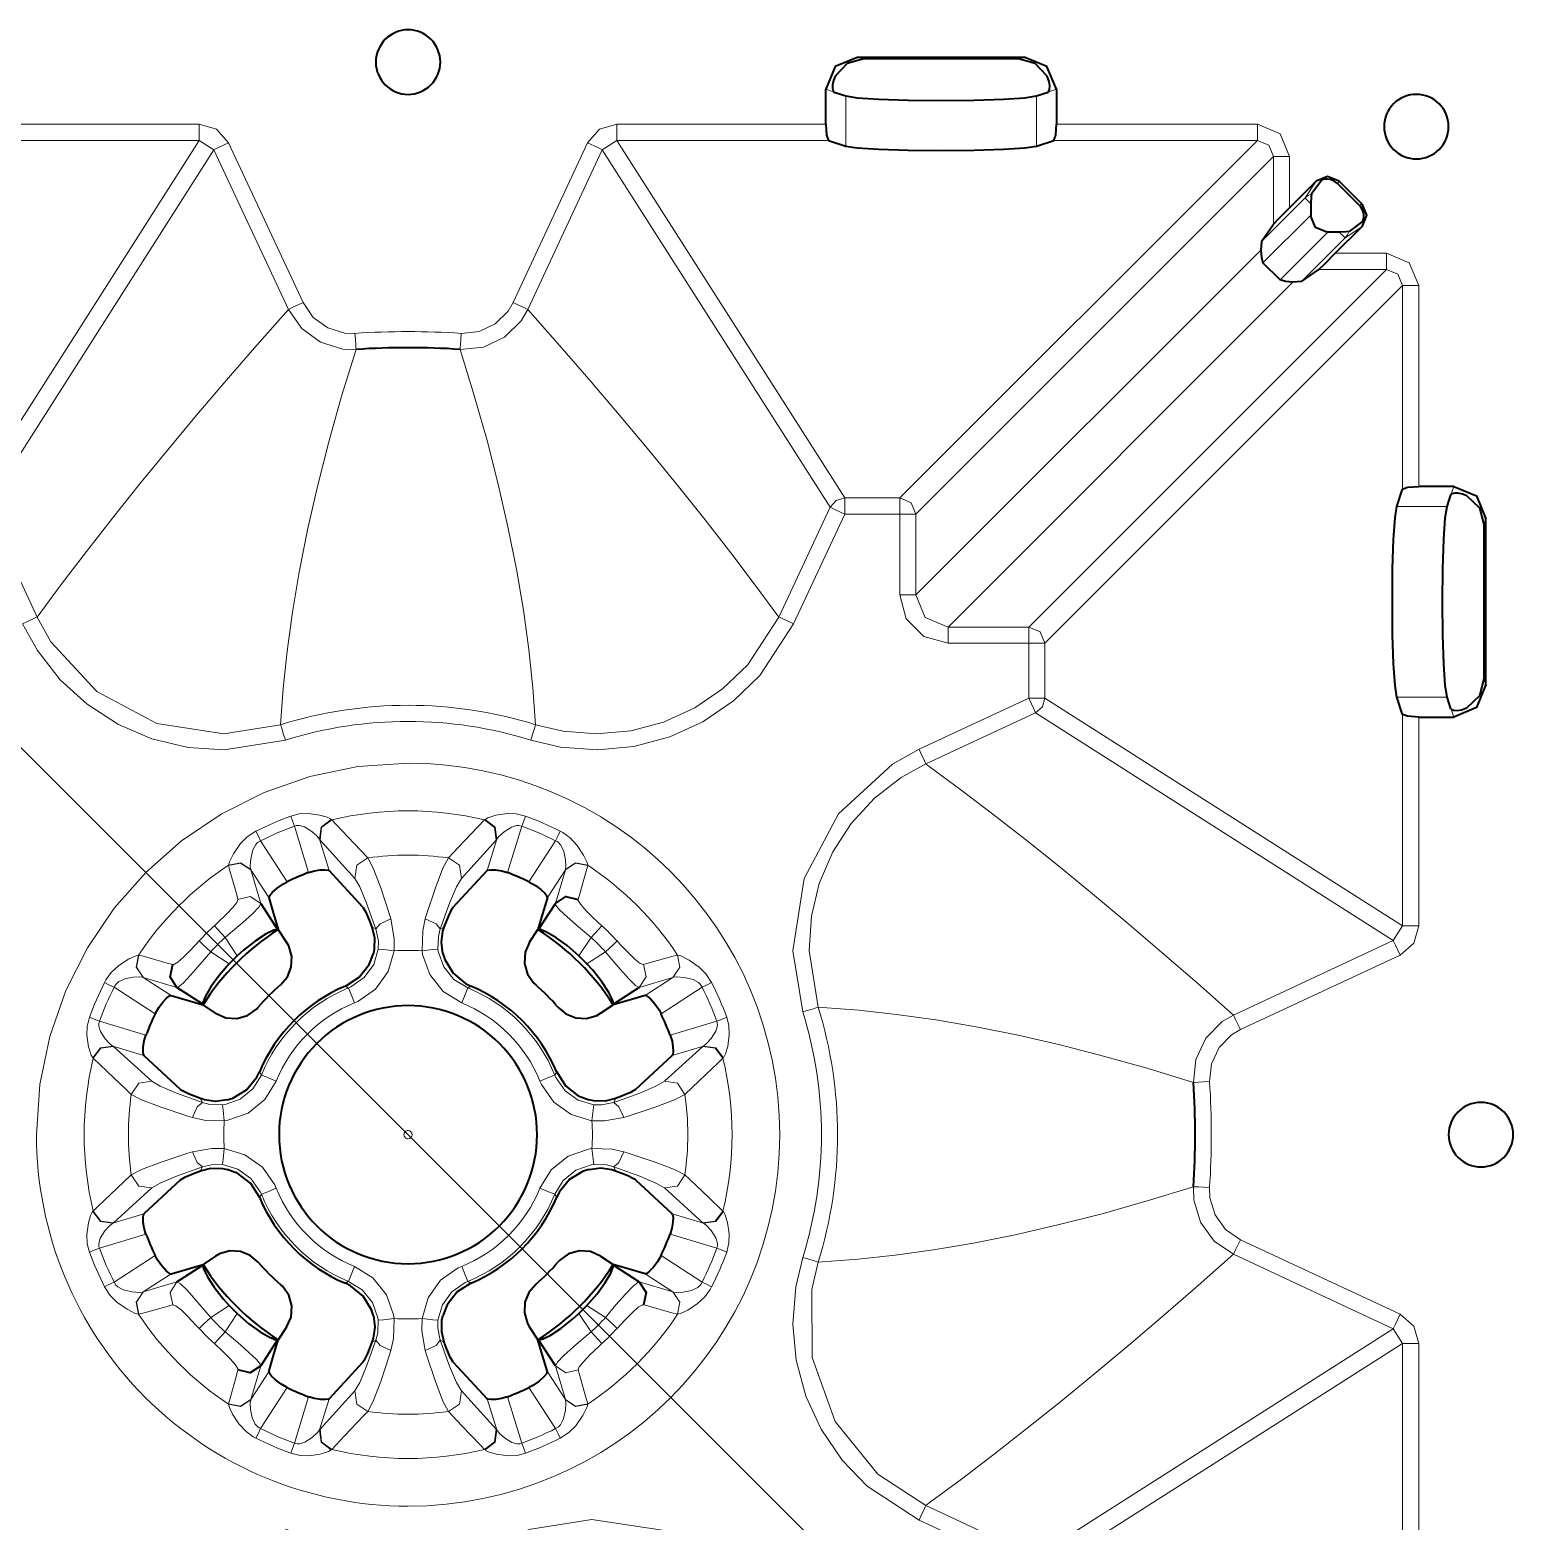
# Model space of a CAD drawing. Header units: millimetres. Extents: x 0 to 2941, y -405 to 1422.
# Drawn here: x 170.6 to 262.6, y 174.2 to 266.7 of the extents above; entities that cross this region are included whole.
import ezdxf

# ---------------------------------------------------------------- set-up
doc = ezdxf.new("R2010")
doc.units = ezdxf.units.MM
doc.layers.add('FINE', color=9, linetype='Continuous')
doc.layers.add('OUTLINE', color=7, linetype='Continuous')

msp = doc.modelspace()

# ---------------------------------------------------------------- linework, layer by layer
at = {"layer": 'FINE', "lineweight": 9}
for p, q in [((222.32, 264.882), (221.967, 264.995)), ((232.247, 264.995), (231.894, 264.882)), ((219.957, 263.012), (220.441, 262.855)), ((233.773, 262.855), (234.258, 263.012)), ((221.198, 262.592), (221.198, 259.486)), ((233.016, 259.486), (233.016, 262.592)), ((168.177, 260.835), (181.126, 260.835)), ((207.008, 260.835), (219.957, 260.835)), ((234.258, 260.835), (246.715, 260.835)), ((167, 237.665), (181.126, 259.837)), ((181.126, 259.837), (168.01, 259.837)), ((182.03, 259.26), (181.126, 259.837)), ((207.008, 259.837), (206.103, 259.26)), ((207.008, 259.837), (221.133, 237.665)), ((220.123, 259.837), (207.008, 259.837)), ((224.543, 237.665), (246.715, 259.837)), ((246.715, 259.837), (234.091, 259.837)), ((182.03, 259.26), (167.905, 237.089)), ((186.648, 249.357), (182.03, 259.26)), ((200.58, 249.779), (205.198, 259.682)), ((206.103, 259.26), (201.485, 249.357)), ((220.228, 237.089), (206.103, 259.26)), ((248.711, 258.839), (248.711, 255.664)), ((251.674, 257.164), (251.773, 257.313)), ((249.664, 256.27), (246.96, 253.567)), ((247.059, 252.251), (250.016, 255.208)), ((253.04, 255.798), (253.189, 255.897)), ((248.128, 251.183), (251.084, 254.14)), ((252.146, 253.788), (249.443, 251.084)), ((225.541, 231.662), (246.918, 253.038)), ((254.715, 252.835), (251.54, 252.835)), ((254.715, 251.837), (232.543, 229.665)), ((250.518, 251.837), (254.715, 251.837)), ((227.538, 229.665), (248.915, 251.042)), ((233.541, 228.666), (255.713, 250.838)), ((255.713, 250.838), (255.713, 238.215)), ((256.711, 238.381), (256.711, 250.838)), ((221.133, 237.665), (224.543, 237.665)), ((258.732, 237.897), (258.888, 238.381)), ((167.905, 237.089), (171.078, 230.284)), ((217.055, 230.284), (220.228, 237.089)), ((255.362, 237.14), (258.468, 237.14)), ((221.133, 236.667), (217.96, 229.863)), ((260.871, 236.371), (260.758, 236.018)), ((156.976, 235.281), (233.47, 158.787)), ((227.538, 229.665), (232.543, 229.665)), ((233.541, 228.666), (233.541, 225.257)), ((260.758, 226.444), (260.871, 226.091)), ((225.739, 222.084), (232.543, 225.257)), ((258.468, 225.322), (255.362, 225.322)), ((232.965, 224.352), (226.161, 221.179)), ((255.713, 224.247), (255.713, 211.131)), ((256.711, 211.131), (256.711, 224.08)), ((258.888, 224.08), (258.732, 224.565)), ((226.161, 221.179), (226.376, 221.022)), ((187.902, 214.438), (187.019, 217.323)), ((198.803, 217.704), (198.838, 217.736)), ((184.928, 216.416), (186.58, 213.873)), ((199.523, 216.456), (197.373, 214.08)), ((198.969, 214.566), (199.56, 216.501)), ((199.56, 216.501), (199.523, 216.456)), ((201.554, 213.873), (203.206, 216.416)), ((184.31, 214.622), (184.314, 214.611)), ((203.819, 214.611), (202.699, 212.887)), ((255.713, 211.131), (255.137, 210.227)), ((255.137, 210.227), (245.233, 205.609)), ((177.359, 209.329), (177.371, 209.327)), ((210.762, 209.327), (210.774, 209.329)), ((245.655, 204.704), (255.559, 209.322)), ((178.384, 205.677), (175.841, 207.329)), ((177.646, 207.943), (177.636, 207.947)), ((177.646, 207.943), (179.371, 206.823)), ((179.733, 207.321), (177.646, 207.943)), ((210.487, 207.943), (208.4, 207.321)), ((208.763, 206.823), (210.487, 207.943)), ((212.293, 207.329), (209.749, 205.677)), ((219.736, 206.079), (219.487, 206.094)), ((174.934, 205.237), (177.819, 204.355)), ((210.314, 204.355), (213.199, 205.237)), ((177.691, 203.093), (175.756, 203.684)), ((175.756, 203.684), (175.801, 203.647)), ((175.801, 203.647), (178.177, 201.497)), ((209.956, 201.497), (212.332, 203.647)), ((212.377, 203.684), (210.442, 203.093)), ((212.332, 203.647), (212.377, 203.684)), ((174.553, 202.927), (174.521, 202.962)), ((213.612, 202.962), (213.58, 202.927)), ((178.177, 194.884), (175.801, 192.733)), ((212.332, 192.733), (209.956, 194.884)), ((174.521, 193.419), (174.553, 193.454)), ((175.756, 192.697), (177.691, 193.288)), ((210.442, 193.288), (212.377, 192.697)), ((175.801, 192.733), (175.756, 192.697)), ((212.377, 192.697), (212.332, 192.733)), ((175.841, 189.052), (178.384, 190.703)), ((209.749, 190.703), (212.293, 189.052)), ((245.233, 190.772), (255.137, 186.154)), ((210.487, 188.438), (208.763, 189.558)), ((219.487, 190.287), (219.736, 190.302)), ((177.371, 187.054), (177.359, 187.051)), ((182.983, 187.598), (181.833, 186.851)), ((182.727, 185.957), (183.474, 187.107)), ((255.137, 186.154), (232.965, 172.029)), ((255.137, 186.154), (255.713, 185.249)), ((233.541, 171.124), (255.713, 185.249)), ((255.713, 185.249), (255.713, 172.134)), ((184.936, 183.857), (184.314, 181.77)), ((184.314, 181.77), (185.434, 183.494)), ((202.699, 183.494), (203.819, 181.77)), ((203.819, 181.77), (203.197, 183.857)), ((197.373, 182.301), (199.523, 179.925)), ((184.314, 181.77), (184.31, 181.759)), ((187.019, 179.058), (187.902, 181.943)), ((189.165, 181.815), (188.573, 179.88)), ((199.56, 179.88), (198.969, 181.815)), ((188.573, 179.88), (188.61, 179.925)), ((199.523, 179.925), (199.56, 179.88)), ((198.838, 178.645), (198.803, 178.677)), ((226.376, 175.359), (226.161, 175.202)), ((226.161, 175.202), (232.965, 172.029))]:
    msp.add_line(p, q, dxfattribs=at)
for points in [[(181.126, 260.835), (181.126, 260.149), (181.126, 259.837)], [(181.126, 260.835), (182.198, 260.523), (182.935, 259.682), (187.553, 249.779)], [(205.198, 259.682), (205.935, 260.523), (207.008, 260.835)], [(207.008, 260.835), (207.008, 260.149), (207.008, 259.837)], [(246.715, 260.835), (246.715, 260.149), (246.715, 259.837)], [(246.715, 260.835), (248.127, 260.251), (248.711, 258.839)], [(247.713, 258.839), (247.422, 259.546), (246.715, 259.837)], [(182.935, 259.682), (182.313, 259.392), (182.03, 259.26)], [(205.198, 259.682), (205.82, 259.392), (206.103, 259.26)], [(247.713, 254.642), (247.713, 258.839), (225.541, 236.667), (225.541, 231.662)], [(247.713, 258.839), (248.025, 258.839), (248.711, 258.839)], [(250.358, 257.31), (249.664, 256.27), (249.852, 256.417), (250.07, 256.515)], [(250.023, 255.91), (249.763, 256.17), (249.664, 256.27)], [(253.186, 254.482), (252.146, 253.788), (252.293, 253.976), (252.391, 254.194)], [(251.786, 254.147), (252.047, 253.887), (252.146, 253.788)], [(254.715, 251.837), (254.715, 252.149), (254.715, 252.835)], [(256.711, 250.838), (256.127, 252.251), (254.715, 252.835)], [(254.715, 251.837), (255.422, 251.546), (255.713, 250.838)], [(256.711, 250.838), (256.025, 250.838), (255.713, 250.838)], [(187.553, 249.779), (187.218, 249.623), (186.931, 249.489), (186.732, 249.396), (186.648, 249.357)], [(187.553, 249.779), (188.186, 248.863), (189.087, 248.209), (190.153, 247.89), (190.776, 247.872)], [(197.357, 247.872), (198.464, 247.986), (199.471, 248.46), (200.264, 249.241), (200.58, 249.779)], [(200.58, 249.779), (200.915, 249.623), (201.202, 249.489), (201.402, 249.396), (201.485, 249.357)], [(171.078, 230.284), (172.57, 232.297), (174.125, 234.341), (175.744, 236.416), (177.426, 238.522), (179.172, 240.66), (180.949, 242.789), (182.788, 244.948), (184.687, 247.138), (186.648, 249.357)], [(190.842, 246.876), (190.031, 246.899), (188.644, 247.315), (187.472, 248.166), (186.648, 249.357)], [(201.485, 249.357), (201.074, 248.657), (200.042, 247.642), (198.731, 247.025), (197.291, 246.876)], [(201.485, 249.357), (203.481, 247.098), (205.413, 244.869), (207.282, 242.672), (209.088, 240.506), (210.829, 238.371), (212.478, 236.304), (214.065, 234.268), (215.591, 232.261), (217.055, 230.284)], [(190.776, 247.872), (190.801, 247.504), (190.822, 247.187), (190.836, 246.968), (190.842, 246.876)], [(197.357, 247.872), (197.332, 247.504), (197.311, 247.187), (197.297, 246.968), (197.291, 246.876)], [(190.842, 246.876), (189.947, 243.972), (189.148, 241.136), (188.443, 238.373), (187.834, 235.683), (187.319, 233.071), (186.902, 230.583), (186.572, 228.175), (186.326, 225.85), (186.163, 223.61)], [(201.97, 223.61), (201.803, 225.891), (201.551, 228.261), (201.211, 230.716), (200.781, 233.254), (200.259, 235.873), (199.654, 238.519), (198.959, 241.236), (198.171, 244.023), (197.291, 246.876)], [(220.228, 237.089), (220.597, 237.508), (221.133, 237.665)], [(221.133, 236.667), (221.133, 237.353), (221.133, 237.665)], [(224.543, 236.667), (224.543, 237.353), (224.543, 237.665)], [(224.543, 237.665), (225.248, 237.372), (225.541, 236.667)], [(221.133, 236.667), (220.511, 236.957), (220.228, 237.089)], [(224.543, 231.662), (224.543, 236.667), (221.133, 236.667)], [(225.541, 236.667), (225.229, 236.667), (224.543, 236.667)], [(227.538, 228.666), (226.04, 229.068), (224.944, 230.163), (224.543, 231.662)], [(225.541, 231.662), (225.229, 231.662), (224.543, 231.662)], [(225.541, 231.662), (226.124, 230.248), (227.538, 229.665)], [(170.173, 229.863), (170.508, 230.019), (170.795, 230.153), (170.995, 230.246), (171.078, 230.284)], [(171.078, 230.284), (171.925, 228.756), (174.776, 225.66), (178.492, 223.682), (182.655, 223.046), (186.163, 223.61)], [(201.97, 223.61), (203.671, 223.209), (205.746, 223.045), (207.88, 223.237), (209.892, 223.768), (211.842, 224.656), (213.566, 225.825), (215.113, 227.309), (217.055, 230.284)], [(217.96, 229.863), (217.625, 230.019), (217.338, 230.153), (217.138, 230.246), (217.055, 230.284)], [(186.46, 222.657), (182.672, 222.049), (180.428, 222.197), (178.177, 222.735), (176.11, 223.618), (174.166, 224.871), (172.508, 226.388), (171.087, 228.213), (170.173, 229.863)], [(217.96, 229.863), (215.863, 226.651), (214.244, 225.09), (212.332, 223.787), (210.288, 222.851), (208.054, 222.254), (205.816, 222.047), (203.51, 222.224), (201.674, 222.657)], [(227.538, 229.665), (227.538, 229.353), (227.538, 228.666)], [(232.543, 229.665), (232.543, 229.353), (232.543, 228.666)], [(232.543, 229.665), (233.248, 229.371), (233.541, 228.666)], [(232.543, 225.257), (232.543, 228.666), (227.538, 228.666)], [(233.541, 228.666), (233.229, 228.666), (232.543, 228.666)], [(233.541, 225.257), (233.229, 225.257), (232.543, 225.257)], [(232.965, 224.352), (232.833, 224.634), (232.543, 225.257)], [(255.713, 211.131), (233.541, 225.257), (233.384, 224.72), (232.965, 224.352), (255.137, 210.227)], [(186.46, 222.657), (186.35, 223.01), (186.256, 223.313), (186.19, 223.523), (186.163, 223.61)], [(201.674, 222.657), (201.783, 223.01), (201.878, 223.313), (201.943, 223.523), (201.97, 223.61)], [(218.533, 205.798), (217.925, 209.585), (218.612, 214.079), (220.747, 218.091), (224.089, 221.169), (225.739, 222.084)], [(226.161, 221.179), (226.122, 221.262), (226.029, 221.462), (225.895, 221.749), (225.739, 222.084)], [(226.161, 221.179), (224.632, 220.332), (222.986, 219.058), (221.536, 217.481), (220.405, 215.734), (219.558, 213.765), (219.069, 211.741), (218.923, 209.602), (219.487, 206.094)], [(245.233, 205.609), (243.001, 207.581), (240.799, 209.491), (238.627, 211.34), (236.486, 213.126), (234.375, 214.85), (232.331, 216.483), (230.317, 218.055), (228.332, 219.569), (226.376, 221.022)], [(186.791, 217.943), (187.308, 218.074), (187.868, 218.1), (188.592, 218.001), (189.049, 217.866), (189.262, 217.764), (189.295, 217.736), (189.33, 217.704)], [(186.791, 217.943), (186.897, 217.655), (187.019, 217.323)], [(188.573, 216.501), (188.4, 216.718), (188.098, 216.985), (187.641, 217.269), (187.307, 217.364), (187.121, 217.354), (187.019, 217.323)], [(189.295, 217.736), (188.674, 217.262), (188.573, 216.501)], [(189.33, 217.704), (188.706, 217.228), (188.61, 216.456)], [(189.33, 217.704), (189.608, 217.415), (190.731, 216.238), (191.571, 215.346)], [(196.562, 215.346), (196.848, 215.651), (197.98, 216.846), (198.803, 217.704)], [(198.803, 217.704), (199.427, 217.228), (199.523, 216.456)], [(198.838, 217.736), (199.003, 217.834), (199.512, 217.994), (200.225, 218.098), (200.766, 218.081), (201.342, 217.943)], [(198.838, 217.736), (199.459, 217.262), (199.56, 216.501)], [(201.114, 217.323), (200.935, 217.365), (200.792, 217.36), (200.467, 217.258), (200.016, 216.97), (199.679, 216.659), (199.56, 216.501)], [(201.342, 217.943), (201.236, 217.655), (201.114, 217.323)], [(182.928, 214.898), (182.987, 215.106), (183.24, 215.608), (183.678, 216.235), (184.092, 216.653), (184.631, 217.008)], [(184.928, 216.416), (184.734, 216.298), (184.627, 216.188), (184.444, 215.854), (184.313, 215.301), (184.285, 214.83), (184.305, 214.638), (184.31, 214.622)], [(184.928, 216.416), (184.769, 216.733), (184.631, 217.008)], [(190.76, 214.08), (188.61, 216.456), (188.573, 216.501), (189.165, 214.566)], [(203.502, 217.008), (203.364, 216.733), (203.206, 216.416)], [(203.823, 214.622), (203.848, 214.838), (203.83, 215.222), (203.725, 215.752), (203.54, 216.142), (203.379, 216.315), (203.3, 216.369), (203.206, 216.416)], [(203.502, 217.008), (203.661, 216.921), (204.112, 216.591), (204.552, 216.115), (204.942, 215.522), (205.143, 215.114), (205.204, 214.92), (205.205, 214.898)], [(184.31, 214.622), (183.679, 215.041), (182.928, 214.898)], [(184.314, 214.611), (183.683, 215.032), (182.93, 214.886)], [(185.434, 212.887), (184.314, 214.611), (184.936, 212.524)], [(191.571, 215.346), (190.881, 214.89), (190.76, 214.08)], [(191.571, 215.346), (191.906, 214.707), (192.372, 213.497), (192.915, 211.835), (192.998, 211.563)], [(194.931, 209.585), (194.972, 210.834), (195.135, 211.563), (195.218, 211.835), (195.762, 213.497), (196.227, 214.707), (196.562, 215.346)], [(196.562, 215.346), (197.252, 214.89), (197.373, 214.08)], [(203.197, 212.524), (203.819, 214.611), (203.823, 214.622)], [(203.819, 214.611), (204.45, 215.032), (205.203, 214.886)], [(205.205, 214.898), (204.454, 215.041), (203.823, 214.622)], [(205.203, 214.886), (205.104, 214.535), (204.708, 213.122), (204.612, 212.778), (204.615, 212.712), (204.765, 212.461), (205.092, 212.095), (205.548, 211.643), (206.075, 211.146)], [(192.071, 210.942), (191.994, 211.168), (191.492, 212.547), (191.066, 213.552), (190.76, 214.08)], [(197.373, 214.08), (197.067, 213.552), (196.641, 212.547), (196.139, 211.168), (196.062, 210.942)], [(182.058, 211.146), (182.287, 211.36), (182.792, 211.844), (183.2, 212.265), (183.456, 212.584), (183.522, 212.778)], [(184.936, 212.524), (184.287, 212.948), (183.522, 212.778)], [(184.936, 212.524), (184.814, 212.294), (184.422, 211.888), (183.813, 211.341), (183.065, 210.705), (182.727, 210.424)], [(205.406, 210.424), (204.627, 211.077), (203.949, 211.668), (203.456, 212.14), (203.214, 212.449), (203.197, 212.524)], [(182.727, 210.424), (182.29, 210.896), (182.058, 211.146)], [(190.369, 207.285), (190.527, 207.354), (191.349, 207.928), (191.934, 208.74), (192.215, 209.701), (192.227, 210.186), (192.071, 210.942)], [(191.827, 211.057), (191.879, 211.033), (192.071, 210.942)], [(192.998, 211.563), (192.336, 211.26), (192.071, 210.942)], [(192.998, 211.563), (193.212, 210.359), (193.202, 209.585)], [(195.135, 211.563), (195.797, 211.26), (196.062, 210.942)], [(196.062, 210.942), (195.942, 210.484), (195.918, 209.701), (195.941, 209.539), (196.275, 208.595), (196.907, 207.813), (197.764, 207.285)], [(196.062, 210.942), (196.255, 211.033), (196.306, 211.057)], [(205.406, 210.424), (205.843, 210.896), (206.075, 211.146)], [(255.559, 209.322), (256.399, 210.059), (256.711, 211.131)], [(256.711, 211.131), (256.025, 211.131), (255.713, 211.131)], [(177.371, 209.327), (177.722, 209.228), (179.135, 208.832), (179.479, 208.735), (179.545, 208.739), (179.796, 208.889), (180.162, 209.216), (180.614, 209.672), (181.11, 210.199)], [(181.833, 209.53), (181.361, 209.967), (181.11, 210.199)], [(206.3, 209.53), (206.772, 209.967), (207.023, 210.199)], [(207.023, 210.199), (207.236, 209.97), (207.72, 209.465), (208.141, 209.057), (208.46, 208.801), (208.654, 208.735)], [(255.559, 209.322), (255.268, 209.944), (255.137, 210.227)], [(175.249, 207.626), (175.335, 207.784), (175.666, 208.236), (176.142, 208.676), (176.735, 209.066), (177.143, 209.266), (177.337, 209.328), (177.359, 209.329)], [(177.636, 207.947), (177.216, 208.578), (177.359, 209.329)], [(177.646, 207.943), (177.225, 208.574), (177.371, 209.327)], [(181.833, 209.53), (181.18, 208.751), (180.589, 208.073), (180.117, 207.58), (179.808, 207.338), (179.733, 207.321)], [(193.202, 209.585), (192.826, 208.305), (192.048, 207.221), (190.955, 206.455), (190.744, 206.362)], [(193.202, 209.585), (192.54, 209.662), (192.215, 209.701)], [(194.931, 209.585), (195.593, 209.662), (195.918, 209.701)], [(208.4, 207.321), (208.17, 207.443), (207.764, 207.835), (207.217, 208.444), (206.581, 209.192), (206.3, 209.53)], [(208.654, 208.735), (209.009, 208.835), (210.422, 209.231), (210.762, 209.327)], [(210.487, 207.943), (210.908, 208.574), (210.762, 209.327)], [(210.498, 207.947), (210.917, 208.578), (210.774, 209.329)], [(210.774, 209.329), (210.982, 209.27), (211.484, 209.017), (212.111, 208.579), (212.529, 208.165), (212.884, 207.626)], [(208.4, 207.321), (208.824, 207.97), (208.654, 208.735)], [(175.841, 207.329), (175.525, 207.488), (175.249, 207.626)], [(177.636, 207.947), (177.419, 207.972), (177.035, 207.954), (176.505, 207.848), (176.115, 207.664), (175.942, 207.502), (175.888, 207.424), (175.841, 207.329)], [(190.369, 207.285), (190.345, 207.3), (190.182, 207.405)], [(190.744, 206.362), (190.49, 206.988), (190.369, 207.285)], [(197.389, 206.362), (197.643, 206.988), (197.764, 207.285)], [(197.952, 207.405), (197.788, 207.3), (197.764, 207.285)], [(212.293, 207.329), (212.174, 207.523), (212.064, 207.63), (211.73, 207.813), (211.177, 207.944), (210.706, 207.971), (210.514, 207.952), (210.498, 207.947), (210.487, 207.943)], [(212.293, 207.329), (212.609, 207.488), (212.884, 207.626)], [(174.521, 202.962), (174.423, 203.127), (174.263, 203.636), (174.159, 204.349), (174.176, 204.889), (174.314, 205.466)], [(174.934, 205.237), (174.603, 205.36), (174.314, 205.466)], [(213.199, 205.237), (213.531, 205.36), (213.82, 205.466)], [(213.82, 205.466), (213.95, 204.949), (213.976, 204.389), (213.877, 203.665), (213.743, 203.208), (213.64, 202.995), (213.612, 202.962)], [(219.487, 206.094), (219.399, 206.067), (219.189, 206.001), (218.886, 205.907), (218.533, 205.798)], [(219.736, 206.079), (221.997, 205.906), (224.346, 205.649), (226.777, 205.306), (229.289, 204.875), (231.879, 204.354), (234.495, 203.754), (237.181, 203.064), (239.934, 202.285), (242.752, 201.415)], [(245.233, 205.609), (244.533, 205.198), (243.518, 204.165), (242.901, 202.855), (242.752, 201.415)], [(245.655, 204.704), (245.499, 205.039), (245.365, 205.326), (245.272, 205.525), (245.233, 205.609)], [(174.934, 205.237), (174.892, 205.059), (174.897, 204.916), (174.999, 204.591), (175.287, 204.14), (175.598, 203.803), (175.756, 203.684)], [(212.377, 203.684), (212.594, 203.857), (212.861, 204.159), (213.146, 204.616), (213.24, 204.95), (213.231, 205.136), (213.199, 205.237)], [(243.748, 201.481), (243.862, 202.588), (244.336, 203.595), (245.117, 204.388), (245.655, 204.704)], [(175.756, 203.684), (174.995, 203.583), (174.521, 202.962)], [(174.553, 202.927), (175.029, 203.551), (175.801, 203.647)], [(212.332, 203.647), (213.104, 203.551), (213.58, 202.927)], [(212.377, 203.684), (213.138, 203.583), (213.612, 202.962)], [(181.315, 200.186), (181.773, 200.065), (182.556, 200.042), (182.718, 200.065), (183.662, 200.399), (184.444, 201.031), (184.972, 201.888)], [(184.852, 202.076), (184.957, 201.912), (184.972, 201.888)], [(185.895, 201.513), (185.269, 201.767), (184.972, 201.888)], [(202.238, 201.513), (202.864, 201.767), (203.161, 201.888)], [(203.161, 201.888), (203.176, 201.912), (203.281, 202.076)], [(203.161, 201.888), (203.23, 201.73), (203.804, 200.908), (204.616, 200.323), (205.577, 200.042), (206.062, 200.03), (206.818, 200.186)], [(176.911, 200.686), (177.367, 201.376), (178.177, 201.497)], [(182.672, 199.055), (181.423, 199.095), (180.694, 199.259), (180.422, 199.342), (178.76, 199.885), (177.55, 200.351), (176.911, 200.686)], [(178.177, 201.497), (178.705, 201.191), (179.71, 200.765), (181.089, 200.263), (181.315, 200.186)], [(205.461, 199.055), (204.181, 199.431), (203.097, 200.209), (202.331, 201.302), (202.238, 201.513)], [(211.222, 200.686), (210.583, 200.351), (209.373, 199.885), (207.711, 199.342), (207.439, 199.259), (206.235, 199.045), (205.461, 199.055)], [(206.818, 200.186), (207.044, 200.263), (208.423, 200.765), (209.428, 201.191), (209.956, 201.497)], [(209.956, 201.497), (210.767, 201.376), (211.222, 200.686)], [(243.748, 201.481), (243.38, 201.456), (243.063, 201.435), (242.844, 201.421), (242.752, 201.415)], [(180.694, 199.259), (180.997, 199.921), (181.315, 200.186)], [(181.315, 200.186), (181.224, 200.378), (181.2, 200.43)], [(182.672, 199.055), (182.594, 199.717), (182.556, 200.042)], [(205.461, 199.055), (205.539, 199.717), (205.577, 200.042)], [(206.933, 200.43), (206.909, 200.378), (206.818, 200.186)], [(207.439, 199.259), (207.137, 199.921), (206.818, 200.186)], [(176.911, 195.695), (177.55, 196.029), (178.76, 196.495), (180.422, 197.039), (180.694, 197.122)], [(180.694, 197.122), (181.898, 197.336), (182.672, 197.326)], [(180.694, 197.122), (180.997, 196.459), (181.315, 196.195)], [(182.672, 197.326), (182.594, 196.664), (182.556, 196.339)], [(182.672, 197.326), (183.953, 196.95), (185.036, 196.171), (185.802, 195.078), (185.895, 194.868)], [(202.238, 194.868), (202.944, 196.008), (203.987, 196.849), (205.246, 197.295), (205.461, 197.326)], [(205.461, 197.326), (206.71, 197.285), (207.439, 197.122)], [(205.461, 197.326), (205.539, 196.664), (205.577, 196.339)], [(207.439, 197.122), (207.137, 196.459), (206.818, 196.195)], [(207.439, 197.122), (207.711, 197.039), (209.373, 196.495), (210.583, 196.029), (211.222, 195.695)], [(181.315, 196.195), (181.089, 196.118), (179.71, 195.616), (178.705, 195.19), (178.177, 194.884)], [(181.2, 195.951), (181.224, 196.003), (181.315, 196.195)], [(184.972, 194.493), (184.903, 194.651), (184.329, 195.473), (183.517, 196.058), (182.556, 196.339), (182.071, 196.351), (181.315, 196.195)], [(205.577, 196.339), (205.416, 196.316), (204.471, 195.982), (203.689, 195.35), (203.161, 194.493)], [(206.818, 196.195), (206.36, 196.315), (205.577, 196.339)], [(209.956, 194.884), (209.428, 195.19), (208.423, 195.616), (207.044, 196.118), (206.818, 196.195)], [(206.818, 196.195), (206.909, 196.003), (206.933, 195.951)], [(174.553, 193.454), (174.842, 193.732), (176.019, 194.855), (176.911, 195.695)], [(178.177, 194.884), (177.367, 195.005), (176.911, 195.695)], [(211.222, 195.695), (210.767, 195.005), (209.956, 194.884)], [(211.222, 195.695), (211.527, 195.409), (212.722, 194.277), (213.58, 193.454)], [(184.972, 194.493), (184.957, 194.469), (184.852, 194.306)], [(185.895, 194.868), (185.269, 194.614), (184.972, 194.493)], [(202.238, 194.868), (202.864, 194.614), (203.161, 194.493)], [(203.281, 194.306), (203.176, 194.469), (203.161, 194.493)], [(242.752, 194.966), (239.884, 194.082), (237.082, 193.29), (234.351, 192.592), (231.691, 191.986), (229.107, 191.472), (226.645, 191.054), (224.26, 190.722), (221.956, 190.471), (219.736, 190.302)], [(243.748, 194.9), (243.38, 194.925), (243.063, 194.946), (242.844, 194.96), (242.752, 194.966)], [(242.752, 194.966), (242.775, 194.155), (243.191, 192.768), (244.042, 191.596), (245.233, 190.772)], [(174.314, 190.915), (174.183, 191.432), (174.157, 191.992), (174.256, 192.716), (174.391, 193.173), (174.493, 193.385), (174.521, 193.419)], [(175.756, 192.697), (174.995, 192.798), (174.521, 193.419)], [(175.801, 192.733), (175.029, 192.83), (174.553, 193.454)], [(213.58, 193.454), (213.104, 192.83), (212.332, 192.733)], [(212.377, 192.697), (213.138, 192.798), (213.612, 193.419)], [(213.58, 193.454), (213.612, 193.419), (213.71, 193.254), (213.87, 192.745), (213.974, 192.032), (213.958, 191.491), (213.82, 190.915)], [(175.756, 192.697), (175.539, 192.523), (175.272, 192.222), (174.988, 191.765), (174.893, 191.431), (174.903, 191.245), (174.934, 191.143)], [(213.199, 191.143), (213.241, 191.322), (213.237, 191.465), (213.134, 191.789), (212.846, 192.241), (212.535, 192.578), (212.377, 192.697)], [(245.655, 191.677), (245.499, 191.342), (245.365, 191.055), (245.272, 190.856), (245.233, 190.772)], [(174.934, 191.143), (174.603, 191.021), (174.314, 190.915)], [(213.199, 191.143), (213.531, 191.021), (213.82, 190.915)], [(225.739, 174.297), (222.527, 176.394), (220.966, 178.013), (219.663, 179.925), (218.727, 181.969), (218.13, 184.203), (217.923, 186.441), (218.1, 188.747), (218.533, 190.583)], [(219.487, 190.287), (219.399, 190.314), (219.189, 190.38), (218.886, 190.474), (218.533, 190.583)], [(226.376, 175.359), (228.367, 176.839), (230.389, 178.382), (232.442, 179.986), (234.525, 181.652), (236.638, 183.381), (238.743, 185.139), (240.877, 186.957), (243.04, 188.834), (245.233, 190.772)], [(179.371, 189.558), (177.646, 188.438), (179.733, 189.06)], [(190.744, 190.019), (190.49, 189.393), (190.369, 189.096)], [(194.931, 186.796), (195.307, 188.077), (196.086, 189.16), (197.179, 189.926), (197.389, 190.019)], [(197.389, 190.019), (197.643, 189.393), (197.764, 189.096)], [(219.487, 190.287), (219.085, 188.586), (219.113, 184.377), (220.532, 180.414), (223.186, 177.144), (226.161, 175.202)], [(175.841, 189.052), (175.525, 188.893), (175.249, 188.755)], [(177.359, 187.051), (177.151, 187.111), (176.649, 187.364), (176.022, 187.801), (175.604, 188.216), (175.249, 188.755)], [(175.841, 189.052), (175.959, 188.858), (176.069, 188.751), (176.403, 188.568), (176.956, 188.437), (177.427, 188.409), (177.619, 188.429), (177.636, 188.434), (177.646, 188.438)], [(179.733, 189.06), (179.309, 188.411), (179.479, 187.645)], [(179.733, 189.06), (179.963, 188.938), (180.369, 188.546), (180.916, 187.937), (181.552, 187.189), (181.833, 186.851)], [(190.182, 188.976), (190.345, 189.08), (190.369, 189.096)], [(192.071, 185.439), (192.191, 185.897), (192.215, 186.68), (192.192, 186.841), (191.858, 187.786), (191.226, 188.568), (190.369, 189.096)], [(197.764, 189.096), (197.606, 189.027), (196.784, 188.453), (196.199, 187.641), (195.918, 186.68), (195.906, 186.195), (196.062, 185.439)], [(197.764, 189.096), (197.788, 189.08), (197.952, 188.976)], [(206.3, 186.851), (206.953, 187.63), (207.544, 188.308), (208.016, 188.801), (208.325, 189.043), (208.4, 189.06)], [(208.4, 189.06), (210.487, 188.438), (210.498, 188.434)], [(210.498, 188.434), (210.714, 188.409), (211.098, 188.427), (211.628, 188.533), (212.018, 188.717), (212.191, 188.878), (212.245, 188.957), (212.293, 189.052)], [(212.884, 188.755), (212.798, 188.596), (212.468, 188.145), (211.991, 187.705), (211.398, 187.315), (210.99, 187.115), (210.796, 187.053), (210.774, 187.051)], [(212.293, 189.052), (212.609, 188.893), (212.884, 188.755)], [(177.636, 188.434), (177.216, 187.803), (177.359, 187.051)], [(177.646, 188.438), (177.225, 187.807), (177.371, 187.054)], [(210.487, 188.438), (210.908, 187.807), (210.762, 187.054)], [(210.498, 188.434), (210.917, 187.803), (210.774, 187.051)], [(179.479, 187.645), (179.124, 187.546), (177.712, 187.149), (177.371, 187.054)], [(181.11, 186.182), (180.897, 186.41), (180.413, 186.916), (179.992, 187.324), (179.673, 187.58), (179.479, 187.645)], [(181.833, 186.851), (181.361, 186.414), (181.11, 186.182)], [(193.202, 186.796), (192.54, 186.718), (192.215, 186.68)], [(193.202, 186.796), (193.161, 185.547), (192.998, 184.817)], [(196.562, 181.035), (196.227, 181.674), (195.762, 182.884), (195.218, 184.546), (195.135, 184.817), (194.921, 186.022), (194.931, 186.796)], [(194.931, 186.796), (195.593, 186.718), (195.918, 186.68)], [(206.3, 186.851), (206.772, 186.414), (207.023, 186.182)], [(208.654, 187.645), (208.588, 187.642), (208.338, 187.492), (207.971, 187.165), (207.519, 186.709), (207.023, 186.182)], [(255.559, 187.059), (255.268, 186.437), (255.137, 186.154)], [(256.711, 172.3), (256.711, 185.249), (256.399, 186.322), (255.559, 187.059)], [(182.727, 185.957), (182.29, 185.485), (182.058, 185.234)], [(182.727, 185.957), (183.506, 185.304), (184.184, 184.713), (184.677, 184.241), (184.919, 183.932), (184.936, 183.857)], [(203.197, 183.857), (203.319, 184.087), (203.711, 184.493), (204.32, 185.04), (205.068, 185.676), (205.406, 185.957)], [(205.406, 185.957), (205.843, 185.485), (206.075, 185.234)], [(182.928, 181.483), (182.93, 181.495), (183.029, 181.846), (183.425, 183.259), (183.522, 183.603), (183.518, 183.669), (183.368, 183.92), (183.041, 184.286), (182.585, 184.738), (182.058, 185.234)], [(188.61, 179.925), (190.76, 182.301), (191.066, 182.829), (191.492, 183.833), (191.994, 185.213), (192.071, 185.439)], [(192.071, 185.439), (191.879, 185.348), (191.827, 185.324)], [(192.998, 184.817), (192.336, 185.12), (192.071, 185.439)], [(195.135, 184.817), (195.797, 185.12), (196.062, 185.439)], [(196.306, 185.324), (196.255, 185.348), (196.062, 185.439)], [(196.062, 185.439), (196.139, 185.213), (196.641, 183.833), (197.067, 182.829), (197.373, 182.301)], [(206.075, 185.234), (205.847, 185.021), (205.341, 184.537), (204.933, 184.116), (204.677, 183.797), (204.612, 183.603)], [(256.711, 185.249), (256.025, 185.249), (255.713, 185.249)], [(192.998, 184.817), (192.915, 184.546), (192.372, 182.884), (191.906, 181.674), (191.571, 181.035)], [(203.197, 183.857), (203.846, 183.433), (204.612, 183.603)], [(204.612, 183.603), (204.711, 183.248), (205.107, 181.835), (205.203, 181.495), (205.205, 181.483)], [(191.571, 181.035), (190.881, 181.49), (190.76, 182.301)], [(196.562, 181.035), (197.252, 181.49), (197.373, 182.301)], [(182.928, 181.483), (183.679, 181.34), (184.31, 181.759)], [(184.631, 179.373), (184.473, 179.459), (184.021, 179.789), (183.581, 180.265), (183.191, 180.859), (182.991, 181.267), (182.929, 181.461), (182.928, 181.483)], [(184.314, 181.77), (183.683, 181.349), (182.93, 181.495)], [(184.31, 181.759), (184.285, 181.543), (184.304, 181.159), (184.409, 180.629), (184.593, 180.239), (184.755, 180.066), (184.833, 180.012), (184.928, 179.965)], [(203.206, 179.965), (203.399, 180.083), (203.506, 180.193), (203.689, 180.527), (203.82, 181.08), (203.848, 181.551), (203.828, 181.743), (203.823, 181.759), (203.819, 181.77)], [(205.205, 181.483), (205.146, 181.275), (204.893, 180.773), (204.455, 180.146), (204.041, 179.728), (203.502, 179.373)], [(203.819, 181.77), (204.45, 181.349), (205.203, 181.495)], [(203.823, 181.759), (204.454, 181.34), (205.205, 181.483)], [(191.571, 181.035), (191.285, 180.73), (190.153, 179.535), (189.33, 178.677)], [(198.803, 178.677), (198.525, 178.966), (197.402, 180.143), (196.562, 181.035)], [(184.631, 179.373), (184.769, 179.648), (184.928, 179.965)], [(187.019, 179.058), (187.198, 179.016), (187.341, 179.02), (187.666, 179.123), (188.117, 179.411), (188.454, 179.722), (188.573, 179.88)], [(189.295, 178.645), (188.674, 179.119), (188.573, 179.88)], [(189.33, 178.677), (188.706, 179.153), (188.61, 179.925)], [(198.803, 178.677), (199.427, 179.153), (199.523, 179.925)], [(198.838, 178.645), (199.459, 179.119), (199.56, 179.88)], [(199.56, 179.88), (199.734, 179.663), (200.035, 179.396), (200.492, 179.111), (200.826, 179.016), (201.012, 179.026), (201.114, 179.058)], [(203.206, 179.965), (203.364, 179.648), (203.502, 179.373)], [(186.791, 178.438), (186.897, 178.727), (187.019, 179.058)], [(189.33, 178.677), (189.295, 178.645), (189.13, 178.547), (188.621, 178.387), (187.908, 178.283), (187.368, 178.3), (186.791, 178.438)], [(201.342, 178.438), (200.825, 178.307), (200.265, 178.281), (199.542, 178.38), (199.084, 178.514), (198.872, 178.617), (198.838, 178.645)], [(201.342, 178.438), (201.236, 178.727), (201.114, 179.058)], [(226.161, 175.202), (226.122, 175.119), (226.029, 174.919), (225.895, 174.632), (225.739, 174.297)], [(227.538, 167.714), (232.543, 167.714), (232.543, 171.124), (225.739, 174.297)]]:
    msp.add_lwpolyline(points, dxfattribs=at)
for points in [[(197.357, 247.872, 0.03306), (190.776, 247.872)], [(201.97, 223.61, 0.151876), (186.163, 223.61)], [(201.674, 222.657, 0.151863), (186.459, 222.657)], [(198.803, 217.704, 0.119636), (189.33, 217.704)], [(186.791, 217.943, 0.027936), (184.631, 217.008)], [(187.019, 217.323, 0.027983), (184.928, 216.416)], [(203.206, 216.416, 0.027944), (201.114, 217.323), (200.232, 214.438)], [(203.502, 217.008, 0.027967), (201.342, 217.943)], [(196.562, 215.346, 0.072318), (191.571, 215.346)], [(183.522, 212.778), (183.422, 213.133), (183.026, 214.546), (182.93, 214.886), (182.928, 214.898, 0.09902), (177.359, 209.329)], [(210.774, 209.329, 0.099003), (205.205, 214.898), (205.203, 214.886)], [(182.058, 211.146, 0.018842), (181.11, 210.199)], [(207.023, 210.199, 0.018958), (206.075, 211.146)], [(183.474, 209.274), (182.727, 210.424, 0.018872), (181.833, 209.53), (182.983, 208.783)], [(205.15, 208.783), (206.3, 209.53, 0.018817), (205.406, 210.424), (204.659, 209.274)], [(197.389, 206.362), (196.249, 207.067), (195.408, 208.111), (194.962, 209.37), (194.931, 209.585, 0.037812), (193.202, 209.585)], [(175.249, 207.626, 0.027938), (174.314, 205.466)], [(175.841, 207.329, 0.027982), (174.934, 205.237)], [(190.369, 207.285, 0.202295), (184.972, 201.888)], [(203.161, 201.888, 0.202308), (197.764, 207.285)], [(213.199, 205.237, 0.027956), (212.293, 207.329)], [(213.819, 205.466, 0.027978), (212.884, 207.626)], [(190.744, 206.362, 0.202315), (185.895, 201.513)], [(202.238, 201.513, 0.202305), (197.389, 206.362)], [(218.533, 190.583, 0.15187), (218.533, 205.798)], [(219.487, 190.287, 0.151875), (219.487, 206.094)], [(176.911, 200.686), (176.606, 200.972), (175.411, 202.104), (174.553, 202.927, 0.119631), (174.553, 193.454)], [(213.58, 193.454, 0.119638), (213.58, 202.927), (213.291, 202.649), (212.114, 201.526), (211.222, 200.686)], [(176.911, 200.686, 0.072338), (176.911, 195.695)], [(185.895, 201.513), (185.189, 200.373), (184.146, 199.532), (182.887, 199.086), (182.672, 199.055, 0.037816), (182.672, 197.326)], [(211.222, 195.695, 0.072338), (211.222, 200.686)], [(255.559, 187.059), (245.655, 191.677), (244.74, 192.31), (244.085, 193.211), (243.766, 194.277), (243.748, 194.9, 0.033069), (243.748, 201.481)], [(205.461, 197.326, 0.037835), (205.461, 199.055)], [(184.972, 194.493, 0.202308), (190.369, 189.096)], [(185.895, 194.868, 0.202313), (190.744, 190.019)], [(197.389, 190.019, 0.20229), (202.238, 194.868)], [(197.764, 189.096, 0.202328), (203.161, 194.493)], [(177.819, 192.025), (174.934, 191.143, 0.027945), (175.841, 189.052)], [(212.293, 189.052, 0.028018), (213.199, 191.143), (210.314, 192.025)], [(174.314, 190.915, 0.027932), (175.249, 188.755)], [(212.884, 188.755, 0.027989), (213.819, 190.915)], [(190.744, 190.019), (191.884, 189.313), (192.725, 188.27), (193.171, 187.011), (193.202, 186.796, 0.037952), (194.931, 186.796)], [(177.359, 187.051, 0.099), (182.928, 181.483)], [(181.833, 186.851, 0.018969), (182.727, 185.957)], [(204.659, 187.107), (205.406, 185.957, 0.018884), (206.3, 186.851), (205.15, 187.598)], [(205.205, 181.483, 0.099004), (210.774, 187.051), (210.762, 187.054), (210.411, 187.153), (208.998, 187.549), (208.654, 187.645)], [(181.11, 186.182, 0.018942), (182.058, 185.234)], [(206.075, 185.234, 0.018927), (207.023, 186.182)], [(186.58, 182.508), (184.928, 179.965, 0.028025), (187.019, 179.058)], [(200.232, 181.943), (201.114, 179.058, 0.027951), (203.206, 179.964), (201.554, 182.508)], [(191.571, 181.035, 0.072369), (196.562, 181.035)], [(184.631, 179.373, 0.027932), (186.791, 178.437)], [(189.33, 178.677, 0.119637), (198.803, 178.677)], [(201.342, 178.437, 0.027934), (203.502, 179.373)], [(186.459, 173.724, 0.151863), (201.674, 173.724), (205.461, 174.332), (209.956, 173.645), (213.967, 171.51), (217.046, 168.168), (217.96, 166.518)]]:
    msp.add_lwpolyline(points, format="xyb", dxfattribs=at)
for points in [[(171.032, 198.19, 0.414215), (194.067, 175.156, 0.414212), (217.101, 198.19, 0.414213), (194.067, 221.225), (190.959, 221.013), (187.973, 220.396), (185.136, 219.403), (182.478, 218.061), (180.027, 216.399), (177.811, 214.446), (175.857, 212.23), (174.196, 209.778), (172.854, 207.12), (171.861, 204.284), (171.244, 201.298)], [(194.321, 198.19, 0.414164), (194.067, 198.444, 0.414313), (193.813, 198.19, 0.414313), (194.067, 197.936, 0.414065)]]:
    msp.add_lwpolyline(points, format="xyb", close=True, dxfattribs=at)
at = {"layer": 'OUTLINE', "lineweight": 40}
for p, q in [((221.967, 264.995), (232.247, 264.995)), ((231.894, 264.882), (222.32, 264.882)), ((219.957, 260.835), (219.957, 263.012)), ((220.476, 262.825), (221.198, 262.592)), ((233.016, 262.592), (233.739, 262.825)), ((233.739, 262.825), (233.773, 262.855)), ((234.258, 263.012), (234.258, 260.835)), ((220.123, 259.837), (221.198, 259.486)), ((233.016, 259.486), (234.091, 259.837)), ((248.711, 255.664), (250.358, 257.31)), ((250.701, 257.361), (250.07, 256.515)), ((251.699, 257.139), (251.674, 257.164)), ((253.015, 255.823), (251.699, 257.139)), ((253.189, 255.897), (251.773, 257.313)), ((250.023, 255.91), (250.016, 255.208)), ((250.016, 255.208), (250.016, 255.138)), ((253.04, 255.798), (253.015, 255.823)), ((246.96, 253.567), (247.713, 254.642)), ((251.54, 252.835), (253.186, 254.482)), ((253.238, 254.824), (252.391, 254.194)), ((246.96, 253.567), (246.918, 253.038)), ((251.084, 254.14), (251.015, 254.14)), ((248.128, 251.183), (247.059, 252.251)), ((249.443, 251.084), (250.518, 251.837)), ((249.443, 251.084), (248.915, 251.042)), ((255.362, 237.14), (255.713, 238.215)), ((258.888, 238.381), (256.711, 238.381)), ((258.468, 237.14), (258.701, 237.862)), ((258.732, 237.897), (258.701, 237.862)), ((260.871, 226.091), (260.871, 236.371)), ((255.713, 224.247), (255.362, 225.322)), ((256.711, 224.08), (258.888, 224.08)), ((258.701, 224.599), (258.732, 224.565)), ((189.165, 214.566), (189.127, 214.588)), ((191.265, 212.297), (189.165, 214.566)), ((196.868, 212.297), (198.969, 214.566)), ((199.007, 214.588), (198.969, 214.566)), ((185.434, 212.887), (185.726, 211.885)), ((202.699, 212.887), (202.407, 211.885)), ((202.699, 212.887), (202.658, 213.005)), ((184.936, 212.524), (185.978, 210.92)), ((185.726, 211.885), (186.015, 210.901)), ((202.407, 211.885), (202.118, 210.901)), ((202.155, 210.92), (203.197, 212.524)), ((186.015, 210.901), (185.978, 210.92)), ((186.537, 210.123), (186.015, 210.901)), ((201.597, 210.123), (202.118, 210.901)), ((202.118, 210.901), (202.155, 210.92)), ((181.337, 206.279), (179.733, 207.321)), ((208.4, 207.321), (206.796, 206.279)), ((179.371, 206.823), (179.252, 206.782)), ((179.371, 206.823), (180.372, 206.531)), ((180.372, 206.531), (181.356, 206.242)), ((181.356, 206.242), (181.337, 206.279)), ((182.135, 205.72), (181.356, 206.242)), ((205.999, 205.72), (206.778, 206.242)), ((207.761, 206.531), (206.778, 206.242)), ((206.778, 206.242), (206.796, 206.279)), ((208.763, 206.823), (207.761, 206.531)), ((177.669, 203.131), (177.691, 203.093)), ((179.96, 200.992), (177.691, 203.093)), ((208.173, 200.992), (210.442, 203.093)), ((210.442, 203.093), (210.464, 203.131)), ((179.96, 195.389), (177.691, 193.288)), ((208.173, 195.389), (210.442, 193.288)), ((177.691, 193.288), (177.669, 193.25)), ((210.464, 193.25), (210.442, 193.288)), ((182.135, 190.66), (181.356, 190.139)), ((205.999, 190.66), (206.778, 190.139)), ((179.371, 189.558), (180.372, 189.85)), ((179.733, 189.06), (181.337, 190.101)), ((180.372, 189.85), (181.356, 190.139)), ((181.356, 190.139), (181.337, 190.101)), ((206.778, 190.139), (206.796, 190.101)), ((207.761, 189.85), (206.778, 190.139)), ((206.796, 190.101), (208.4, 189.06)), ((208.763, 189.558), (207.761, 189.85)), ((208.763, 189.558), (208.881, 189.599)), ((186.537, 186.258), (186.015, 185.479)), ((201.597, 186.258), (202.118, 185.479)), ((185.978, 185.461), (184.936, 183.857)), ((185.726, 184.496), (186.015, 185.479)), ((186.015, 185.479), (185.978, 185.461)), ((202.118, 185.479), (202.155, 185.461)), ((202.407, 184.496), (202.118, 185.479)), ((203.197, 183.857), (202.155, 185.461)), ((185.434, 183.494), (185.726, 184.496)), ((191.265, 184.084), (189.165, 181.815)), ((196.868, 184.084), (198.969, 181.815)), ((202.699, 183.494), (202.407, 184.496)), ((185.434, 183.494), (185.475, 183.376)), ((189.127, 181.793), (189.165, 181.815)), ((198.969, 181.815), (199.007, 181.793))]:
    msp.add_line(p, q, dxfattribs=at)
for points in [[(192.067, 264.69, 0.414201), (194.067, 262.69, 0.414226), (196.067, 264.69, 0.414226), (194.067, 266.69, 0.414201)], [(254.567, 260.69, 0.414226), (256.567, 258.69, 0.414201), (258.567, 260.69, 0.414201), (256.567, 262.69, 0.414226)], [(202.067, 198.19, 0.414214), (194.067, 206.19, 0.414214), (186.067, 198.19, 0.414213), (194.067, 190.19, 0.414214)], [(262.567, 198.19, 0.414201), (260.567, 200.19, 0.414207), (258.567, 198.19, 0.414245), (260.567, 196.19, 0.414201)]]:
    msp.add_lwpolyline(points, format="xyb", close=True, dxfattribs=at)
for points in [[(221.967, 264.995), (220.544, 264.415), (219.957, 263.012)], [(222.32, 264.882), (221.279, 264.597), (220.54, 263.823)], [(233.674, 263.823), (232.935, 264.597), (231.894, 264.882)], [(234.258, 263.012), (233.67, 264.415), (232.247, 264.995)], [(220.54, 263.823), (220.429, 263.554), (220.377, 263.289), (220.378, 263.075), (220.413, 262.913), (220.441, 262.855), (220.476, 262.825)], [(233.773, 262.855), (233.823, 262.989), (233.841, 263.216), (233.803, 263.489), (233.71, 263.751), (233.674, 263.823)], [(221.198, 262.592), (221.911, 262.481), (223.25, 262.39), (225.055, 262.331), (227.107, 262.31), (229.159, 262.331), (230.964, 262.39), (232.303, 262.481), (233.016, 262.592)], [(219.957, 260.835), (220.005, 260.149), (220.123, 259.837)], [(234.091, 259.837), (234.209, 260.149), (234.258, 260.835)], [(221.198, 259.486), (221.911, 259.373), (223.25, 259.281), (225.055, 259.221), (227.107, 259.201), (229.159, 259.221), (230.964, 259.281), (232.303, 259.373), (233.016, 259.486)], [(251.773, 257.313), (251.066, 257.605), (250.358, 257.31)], [(251.674, 257.164), (251.473, 257.317), (251.25, 257.406), (251.051, 257.434), (250.878, 257.422), (250.745, 257.386), (250.701, 257.361)], [(250.07, 256.515), (250.042, 256.33), (250.023, 255.91)], [(248.711, 255.664), (248.025, 254.97), (247.713, 254.642)], [(253.238, 254.824), (253.273, 254.9), (253.308, 255.079), (253.3, 255.289), (253.227, 255.531), (253.098, 255.734), (253.04, 255.798)], [(253.189, 255.897), (253.481, 255.19), (253.186, 254.482)], [(251.015, 254.14), (250.308, 254.432), (250.016, 255.138)], [(252.391, 254.194), (252.206, 254.166), (251.786, 254.147), (251.084, 254.14)], [(246.918, 253.038), (246.958, 252.574), (247.059, 252.251)], [(251.54, 252.835), (250.847, 252.149), (250.518, 251.837)], [(248.915, 251.042), (248.45, 251.082), (248.128, 251.183)], [(255.713, 238.215), (256.025, 238.333), (256.711, 238.381)], [(259.699, 237.798), (259.43, 237.909), (259.165, 237.96), (258.951, 237.96), (258.789, 237.925), (258.732, 237.897)], [(258.888, 238.381), (260.291, 237.794), (260.871, 236.371)], [(259.699, 237.798), (260.473, 237.059), (260.758, 236.018)], [(255.362, 225.322), (255.249, 226.035), (255.157, 227.374), (255.097, 229.179), (255.077, 231.231), (255.097, 233.283), (255.157, 235.088), (255.249, 236.427), (255.362, 237.14)], [(258.701, 224.599), (258.468, 225.322), (258.357, 226.035), (258.266, 227.374), (258.207, 229.179), (258.186, 231.231), (258.207, 233.283), (258.266, 235.088), (258.357, 236.427), (258.468, 237.14)], [(260.758, 236.018), (260.758, 226.444), (260.473, 225.403), (259.699, 224.664)], [(260.871, 226.091), (260.291, 224.668), (258.888, 224.08)], [(256.711, 224.08), (256.025, 224.129), (255.713, 224.247)], [(258.732, 224.565), (258.865, 224.515), (259.092, 224.497), (259.365, 224.535), (259.627, 224.628), (259.699, 224.664)], [(187.902, 214.438), (188.274, 214.551), (188.619, 214.609), (188.91, 214.619), (189.11, 214.593), (189.127, 214.588)], [(199.007, 214.588), (199.192, 214.618), (199.494, 214.611), (199.874, 214.548), (200.232, 214.438)], [(185.475, 213.005), (185.651, 213.213), (185.946, 213.479), (186.336, 213.744), (186.58, 213.873)], [(201.554, 213.873), (201.957, 213.645), (202.29, 213.394), (202.536, 213.156), (202.658, 213.005)], [(185.475, 213.005), (185.447, 212.958), (185.434, 212.887)], [(203.197, 212.524), (203.846, 212.948), (204.612, 212.778)], [(191.265, 212.297), (191.448, 211.985), (191.702, 211.386), (191.827, 211.057)], [(196.306, 211.057), (196.585, 211.763), (196.802, 212.205), (196.868, 212.297)], [(185.978, 210.92), (185.745, 210.872), (185.261, 210.633), (184.601, 210.208), (183.872, 209.635), (183.474, 209.274)], [(191.827, 211.057), (191.982, 210.412), (191.972, 209.689), (191.916, 209.413)], [(196.217, 209.413), (196.132, 210.135), (196.229, 210.813), (196.306, 211.057)], [(204.659, 209.274), (203.93, 209.909), (203.228, 210.416), (202.651, 210.752), (202.267, 210.913), (202.155, 210.92)], [(186.158, 207.476), (186.583, 207.979), (186.824, 208.585), (186.858, 209.242), (186.671, 209.888), (186.537, 210.123)], [(201.597, 210.123), (201.32, 209.496), (201.273, 208.808), (201.462, 208.142), (201.855, 207.588), (201.975, 207.476)], [(190.182, 207.405), (191.029, 207.945), (191.65, 208.735), (191.916, 209.413)], [(196.217, 209.413), (196.335, 209.053), (196.856, 208.198), (197.63, 207.563), (197.952, 207.405)], [(179.733, 207.321), (179.309, 207.97), (179.479, 208.735)], [(182.983, 208.783), (182.348, 208.054), (181.842, 207.352), (181.505, 206.775), (181.344, 206.391), (181.337, 206.279)], [(206.796, 206.279), (206.748, 206.512), (206.509, 206.996), (206.084, 207.656), (205.511, 208.385), (205.15, 208.783)], [(178.384, 205.677), (178.612, 206.081), (178.863, 206.414), (179.101, 206.66), (179.252, 206.782)], [(208.881, 206.782), (208.834, 206.81), (208.763, 206.823)], [(208.881, 206.782), (209.089, 206.606), (209.355, 206.311), (209.62, 205.921), (209.749, 205.677)], [(182.135, 205.72), (182.761, 205.444), (183.449, 205.397), (184.115, 205.586), (184.67, 205.979), (184.78, 206.099)], [(203.353, 206.099), (203.855, 205.674), (204.461, 205.433), (205.118, 205.398), (205.765, 205.586), (205.999, 205.72)], [(177.669, 203.131), (177.639, 203.316), (177.646, 203.618), (177.709, 203.998), (177.819, 204.355)], [(210.314, 204.355), (210.427, 203.984), (210.485, 203.638), (210.495, 203.347), (210.47, 203.147), (210.464, 203.131)], [(182.844, 200.341), (183.204, 200.459), (184.06, 200.98), (184.694, 201.754), (184.852, 202.076)], [(203.281, 202.076), (203.821, 201.228), (204.612, 200.607), (205.29, 200.341)], [(181.2, 200.43), (180.494, 200.709), (180.052, 200.926), (179.96, 200.992)], [(208.173, 200.992), (207.861, 200.809), (207.262, 200.555), (206.933, 200.43)], [(182.844, 200.341), (182.122, 200.256), (181.443, 200.352), (181.2, 200.43)], [(206.933, 200.43), (206.289, 200.275), (205.565, 200.285), (205.29, 200.341)], [(181.2, 195.951), (181.845, 196.106), (182.568, 196.096), (182.844, 196.04)], [(184.852, 194.306), (184.312, 195.153), (183.522, 195.774), (182.844, 196.04)], [(205.29, 196.04), (204.929, 195.922), (204.074, 195.401), (203.44, 194.627), (203.281, 194.306)], [(205.29, 196.04), (206.011, 196.125), (206.69, 196.028), (206.933, 195.951)], [(179.96, 195.389), (180.272, 195.572), (180.871, 195.826), (181.2, 195.951)], [(206.933, 195.951), (207.639, 195.672), (208.081, 195.455), (208.173, 195.389)], [(177.819, 192.025), (177.706, 192.397), (177.648, 192.743), (177.638, 193.034), (177.664, 193.234), (177.669, 193.25)], [(210.464, 193.25), (210.494, 193.065), (210.487, 192.763), (210.424, 192.383), (210.314, 192.025)], [(179.252, 189.599), (179.044, 189.775), (178.778, 190.07), (178.513, 190.46), (178.384, 190.703)], [(184.78, 190.282), (184.278, 190.707), (183.672, 190.948), (183.015, 190.982), (182.368, 190.795), (182.135, 190.66)], [(205.999, 190.66), (205.372, 190.937), (204.684, 190.984), (204.018, 190.795), (203.464, 190.402), (203.353, 190.282)], [(209.749, 190.703), (209.521, 190.3), (209.27, 189.967), (209.032, 189.721), (208.881, 189.599)], [(179.252, 189.599), (179.299, 189.571), (179.371, 189.558)], [(181.337, 190.101), (181.385, 189.869), (181.624, 189.385), (182.049, 188.725), (182.622, 187.996), (182.983, 187.598)], [(205.15, 187.598), (205.785, 188.327), (206.292, 189.029), (206.628, 189.606), (206.789, 189.99), (206.796, 190.101)], [(186.537, 186.258), (186.813, 186.884), (186.86, 187.573), (186.671, 188.239), (186.278, 188.793), (186.158, 188.904)], [(191.916, 186.967), (191.798, 187.328), (191.277, 188.184), (190.503, 188.817), (190.182, 188.976)], [(197.952, 188.976), (197.104, 188.436), (196.483, 187.645), (196.217, 186.967)], [(201.975, 188.904), (201.55, 188.402), (201.309, 187.796), (201.275, 187.139), (201.462, 186.492), (201.597, 186.258)], [(208.4, 189.06), (208.824, 188.411), (208.654, 187.645)], [(191.916, 186.967), (192.001, 186.246), (191.904, 185.567), (191.827, 185.324)], [(196.306, 185.324), (196.151, 185.968), (196.162, 186.692), (196.217, 186.967)], [(202.155, 185.461), (202.388, 185.509), (202.872, 185.748), (203.532, 186.173), (204.261, 186.746), (204.659, 187.107)], [(191.827, 185.324), (191.548, 184.618), (191.331, 184.176), (191.265, 184.084)], [(196.868, 184.084), (196.685, 184.396), (196.431, 184.995), (196.306, 185.324)], [(184.936, 183.857), (184.287, 183.433), (183.522, 183.603)], [(186.58, 182.508), (186.177, 182.735), (185.843, 182.987), (185.597, 183.225), (185.475, 183.376)], [(202.658, 183.376), (202.482, 183.168), (202.187, 182.901), (201.797, 182.637), (201.554, 182.508)], [(202.658, 183.376), (202.686, 183.423), (202.699, 183.494)], [(189.127, 181.793), (188.941, 181.763), (188.639, 181.77), (188.259, 181.833), (187.902, 181.943)], [(200.232, 181.943), (199.86, 181.83), (199.514, 181.772), (199.223, 181.762), (199.023, 181.788), (199.007, 181.793)]]:
    msp.add_lwpolyline(points, dxfattribs=at)
for points in [[(197.291, 246.876, 0.033096), (190.842, 246.876)], [(187.901, 214.438, 0.020772), (186.58, 213.872)], [(201.554, 213.872, 0.020753), (200.232, 214.438)], [(186.015, 210.901, 0.11087), (181.356, 206.242)], [(206.778, 206.242, 0.110857), (202.118, 210.901)], [(183.474, 209.274, 0.011245), (182.983, 208.783)], [(205.15, 208.783, 0.01133), (204.659, 209.274)], [(186.158, 207.476, 0.040057), (184.78, 206.099)], [(190.182, 207.405, 0.195645), (184.852, 202.075)], [(203.281, 202.075, 0.195645), (197.952, 207.405)], [(203.353, 206.099, 0.040062), (201.975, 207.476)], [(178.384, 205.677, 0.020658), (177.819, 204.355)], [(210.314, 204.355, 0.020738), (209.749, 205.677)], [(242.752, 194.966, 0.033086), (242.752, 201.415)], [(184.852, 194.305, 0.195646), (190.182, 188.976)], [(197.952, 188.976, 0.195644), (203.281, 194.305)], [(177.819, 192.025, 0.020647), (178.384, 190.703)], [(209.749, 190.703, 0.020654), (210.314, 192.025)], [(181.356, 190.139, 0.110839), (186.015, 185.479)], [(184.78, 190.282, 0.03997), (186.158, 188.904)], [(201.975, 188.904, 0.040026), (203.353, 190.282)], [(202.118, 185.479, 0.110833), (206.778, 190.139)], [(182.983, 187.598, 0.011276), (183.474, 187.107), (184.203, 186.472), (184.905, 185.965), (185.482, 185.628), (185.866, 185.468), (185.978, 185.461)], [(204.659, 187.107, 0.011351), (205.15, 187.598)], [(186.58, 182.508, 0.020635), (187.901, 181.943)], [(200.232, 181.943, 0.020644), (201.554, 182.508)]]:
    msp.add_lwpolyline(points, format="xyb", dxfattribs=at)

doc.saveas('drawing.dxf')
